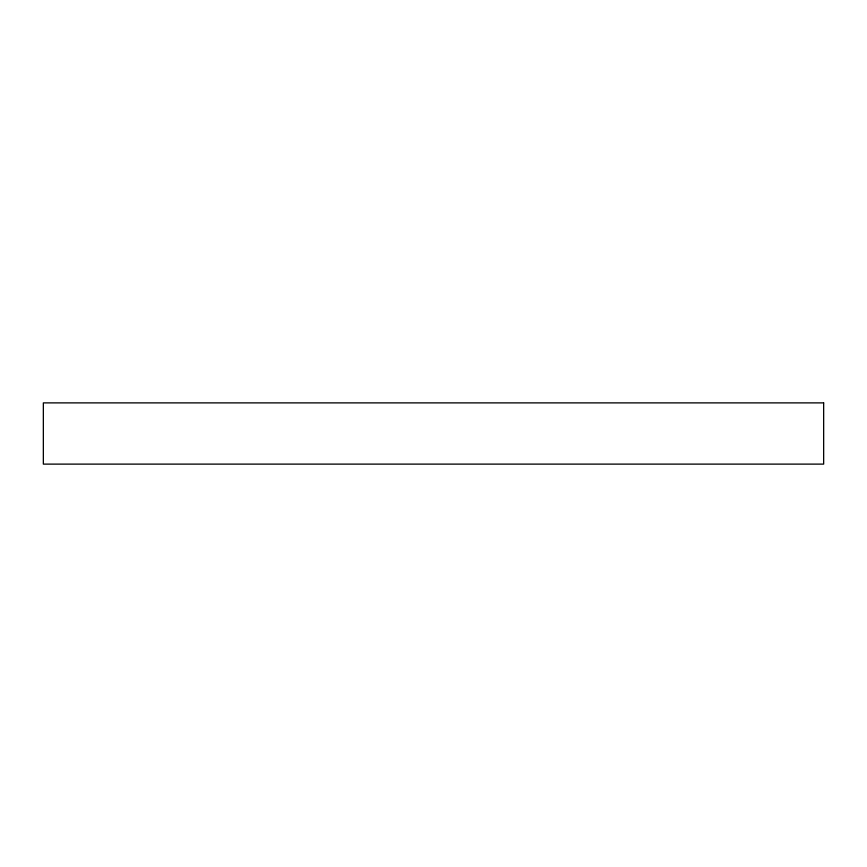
<?xml version="1.0" encoding="UTF-8"?>
<svg xmlns="http://www.w3.org/2000/svg" width="867" height="867" viewBox="0 0 867 867"><rect width="100%" height="100%" fill="white"/><g stroke="black" fill="none" stroke-linecap="round" stroke-linejoin="round"><path stroke-width="1.3" d="M823.65 402.884L43.35 402.884L43.35 464.116L823.65 464.116L823.65 402.884"/></g></svg>
